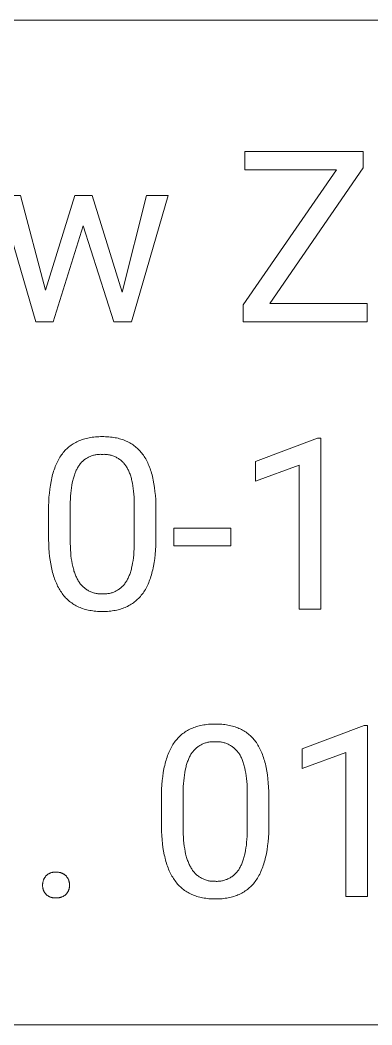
# Model space of a CAD drawing. Header units: millimetres. Extents: x -582 to 3448, y -204 to 2611.
# Drawn here: x 2546.6 to 2625.5, y 21 to 246.3 of the extents above; entities that cross this region are included whole.
import ezdxf

# ---------------------------------------------------------------- set-up
doc = ezdxf.new("R2010")
doc.units = ezdxf.units.MM
doc.header["$MEASUREMENT"] = 0
doc.layers.add('Domyślny', color=7, linetype='Continuous', true_color=0x000000)

msp = doc.modelspace()

# ---------------------------------------------------------------- linework, layer by layer
at = {"layer": 'Domyślny', "color": 18, "lineweight": 15, "true_color": 0x000000}
for p, q in [((3444.3, 246.28), (1925.07, 246.28)), ((2596.96, 212.69), (2596.96, 216.81)), ((2596.96, 216.81), (2623.56, 216.81)), ((2623.56, 216.81), (2623.56, 213.14)), ((2596.62, 182.42), (2617.53, 212.69)), ((2617.53, 212.69), (2596.96, 212.69)), ((2623.56, 213.14), (2602.57, 182.76)), ((2550.1, 178.64), (2541.86, 207)), ((2541.86, 207), (2546.69, 207)), ((2546.69, 207), (2552.27, 185.77)), ((2552.27, 185.77), (2558.87, 207)), ((2558.87, 207), (2562.78, 207)), ((2562.78, 207), (2569.52, 185.33)), ((2569.52, 185.33), (2574.96, 207)), ((2579.82, 207), (2571.56, 178.64)), ((2574.96, 207), (2579.82, 207)), ((2560.74, 200.14), (2554.03, 178.64)), ((2567.62, 178.64), (2560.74, 200.14)), ((2602.57, 182.76), (2624.4, 182.76)), ((2624.4, 182.76), (2624.4, 178.64)), ((2596.62, 178.64), (2596.62, 182.42)), ((2554.03, 178.64), (2550.1, 178.64)), ((2571.56, 178.64), (2567.62, 178.64)), ((2624.4, 178.64), (2596.62, 178.64)), ((2557.78, 150.8), (2558.03, 150.98)), ((2558.03, 150.98), (2558.28, 151.15)), ((2558.28, 151.15), (2558.53, 151.32)), ((2558.53, 151.32), (2558.79, 151.47)), ((2558.79, 151.47), (2559.06, 151.62)), ((2559.06, 151.62), (2559.34, 151.76)), ((2559.34, 151.76), (2559.62, 151.89)), ((2559.62, 151.89), (2559.91, 152.02)), ((2559.91, 152.02), (2560.2, 152.13)), ((2560.2, 152.13), (2560.5, 152.24)), ((2560.5, 152.24), (2560.81, 152.34)), ((2560.81, 152.34), (2561.13, 152.43)), ((2561.13, 152.43), (2561.45, 152.52)), ((2561.45, 152.52), (2561.77, 152.59)), ((2561.77, 152.59), (2562.11, 152.66)), ((2562.11, 152.66), (2562.45, 152.72)), ((2562.45, 152.72), (2562.79, 152.77)), ((2562.79, 152.77), (2563.15, 152.82)), ((2563.15, 152.82), (2563.5, 152.85)), ((2563.5, 152.85), (2563.87, 152.88)), ((2563.87, 152.88), (2564.24, 152.9)), ((2564.24, 152.9), (2564.62, 152.91)), ((2564.62, 152.91), (2565.01, 152.92)), ((2565.01, 152.92), (2565.39, 152.91)), ((2565.39, 152.91), (2565.77, 152.9)), ((2565.77, 152.9), (2566.14, 152.88)), ((2566.14, 152.88), (2566.5, 152.86)), ((2566.5, 152.86), (2566.86, 152.82)), ((2566.86, 152.82), (2567.21, 152.78)), ((2567.21, 152.78), (2567.55, 152.73)), ((2567.55, 152.73), (2567.89, 152.67)), ((2567.89, 152.67), (2568.22, 152.61)), ((2568.22, 152.61), (2568.55, 152.53)), ((2568.55, 152.53), (2568.86, 152.45)), ((2568.86, 152.45), (2569.18, 152.36)), ((2569.18, 152.36), (2569.48, 152.27)), ((2569.48, 152.27), (2569.78, 152.16)), ((2569.78, 152.16), (2570.07, 152.05)), ((2570.07, 152.05), (2570.36, 151.93)), ((2570.36, 151.93), (2570.64, 151.8)), ((2570.64, 151.8), (2570.91, 151.67)), ((2570.91, 151.67), (2571.18, 151.53)), ((2571.18, 151.53), (2571.44, 151.38)), ((2571.44, 151.38), (2571.7, 151.22)), ((2571.7, 151.22), (2571.94, 151.05)), ((2571.94, 151.05), (2572.19, 150.88)), ((2599.37, 147.36), (2613.26, 152.57)), ((2613.26, 152.57), (2614.02, 152.57)), ((2614.02, 152.57), (2614.02, 114.23)), ((2555.7, 148.57), (2555.88, 148.83)), ((2555.88, 148.83), (2556.07, 149.08)), ((2556.07, 149.08), (2556.26, 149.32)), ((2556.26, 149.32), (2556.46, 149.56)), ((2556.46, 149.56), (2556.66, 149.78)), ((2556.66, 149.78), (2556.87, 150)), ((2556.87, 150), (2557.09, 150.21)), ((2557.09, 150.21), (2557.32, 150.42)), ((2557.32, 150.42), (2557.55, 150.61)), ((2557.55, 150.61), (2557.78, 150.8)), ((2562.83, 148.67), (2562.64, 148.61)), ((2563.02, 148.73), (2562.83, 148.67)), ((2563.22, 148.78), (2563.02, 148.73)), ((2563.41, 148.82), (2563.22, 148.78)), ((2563.61, 148.86), (2563.41, 148.82)), ((2563.81, 148.89), (2563.61, 148.86)), ((2564.01, 148.92), (2563.81, 148.89)), ((2564.21, 148.93), (2564.01, 148.92)), ((2564.41, 148.94), (2564.21, 148.93)), ((2564.61, 148.95), (2564.41, 148.94)), ((2564.81, 148.94), (2564.61, 148.95)), ((2565.01, 148.93), (2564.81, 148.94)), ((2565.21, 148.94), (2565.01, 148.93)), ((2565.41, 148.95), (2565.21, 148.94)), ((2565.61, 148.94), (2565.41, 148.95)), ((2565.82, 148.93), (2565.61, 148.94)), ((2566.02, 148.92), (2565.82, 148.93)), ((2566.22, 148.89), (2566.02, 148.92)), ((2566.42, 148.86), (2566.22, 148.89)), ((2566.62, 148.82), (2566.42, 148.86)), ((2566.81, 148.78), (2566.62, 148.82)), ((2567.01, 148.73), (2566.81, 148.78)), ((2567.2, 148.67), (2567.01, 148.73)), ((2567.4, 148.61), (2567.2, 148.67)), ((2572.19, 150.88), (2572.42, 150.7)), ((2572.42, 150.7), (2572.65, 150.51)), ((2572.65, 150.51), (2572.87, 150.31)), ((2572.87, 150.31), (2573.09, 150.11)), ((2573.09, 150.11), (2573.3, 149.9)), ((2573.3, 149.9), (2573.5, 149.68)), ((2573.5, 149.68), (2573.7, 149.45)), ((2573.7, 149.45), (2573.89, 149.22)), ((2573.89, 149.22), (2574.08, 148.97)), ((2574.08, 148.97), (2574.26, 148.72)), ((2574.26, 148.72), (2574.43, 148.46)), ((2554.48, 146.18), (2554.61, 146.51)), ((2554.61, 146.51), (2554.75, 146.83)), ((2554.75, 146.83), (2554.9, 147.14)), ((2554.9, 147.14), (2555.05, 147.44)), ((2555.05, 147.44), (2555.2, 147.74)), ((2555.2, 147.74), (2555.36, 148.02)), ((2555.36, 148.02), (2555.53, 148.3)), ((2555.53, 148.3), (2555.7, 148.57)), ((2559.81, 146.46), (2559.69, 146.3)), ((2559.93, 146.62), (2559.81, 146.46)), ((2560.05, 146.78), (2559.93, 146.62)), ((2560.18, 146.94), (2560.05, 146.78)), ((2560.31, 147.08), (2560.18, 146.94)), ((2560.45, 147.23), (2560.31, 147.08)), ((2560.6, 147.37), (2560.45, 147.23)), ((2560.75, 147.5), (2560.6, 147.37)), ((2560.9, 147.63), (2560.75, 147.5)), ((2561.06, 147.75), (2560.9, 147.63)), ((2561.22, 147.87), (2561.06, 147.75)), ((2561.39, 147.99), (2561.22, 147.87)), ((2561.55, 148.09), (2561.39, 147.99)), ((2561.73, 148.19), (2561.55, 148.09)), ((2561.9, 148.29), (2561.73, 148.19)), ((2562.08, 148.38), (2561.9, 148.29)), ((2562.27, 148.46), (2562.08, 148.38)), ((2562.45, 148.54), (2562.27, 148.46)), ((2562.64, 148.61), (2562.45, 148.54)), ((2567.59, 148.54), (2567.4, 148.61)), ((2567.77, 148.46), (2567.59, 148.54)), ((2567.96, 148.38), (2567.77, 148.46)), ((2568.14, 148.29), (2567.96, 148.38)), ((2568.32, 148.19), (2568.14, 148.29)), ((2568.49, 148.09), (2568.32, 148.19)), ((2568.66, 147.98), (2568.49, 148.09)), ((2568.83, 147.87), (2568.66, 147.98)), ((2568.99, 147.75), (2568.83, 147.87)), ((2569.15, 147.63), (2568.99, 147.75)), ((2569.31, 147.5), (2569.15, 147.63)), ((2569.46, 147.36), (2569.31, 147.5)), ((2569.61, 147.22), (2569.46, 147.36)), ((2569.75, 147.08), (2569.61, 147.22)), ((2569.88, 146.93), (2569.75, 147.08)), ((2570.01, 146.77), (2569.88, 146.93)), ((2570.14, 146.61), (2570.01, 146.77)), ((2570.26, 146.45), (2570.14, 146.61)), ((2570.37, 146.28), (2570.26, 146.45)), ((2574.43, 148.46), (2574.6, 148.2)), ((2574.6, 148.2), (2574.76, 147.92)), ((2574.76, 147.92), (2574.92, 147.63)), ((2574.92, 147.63), (2575.07, 147.34)), ((2575.07, 147.34), (2575.21, 147.04)), ((2575.21, 147.04), (2575.35, 146.73)), ((2575.35, 146.73), (2575.49, 146.41)), ((2575.49, 146.41), (2575.62, 146.09)), ((2599.37, 142.96), (2599.37, 147.36)), ((2609.15, 146.54), (2599.37, 142.96)), ((2609.15, 114.23), (2609.15, 146.54)), ((2553.8, 144.04), (2553.89, 144.42)), ((2553.89, 144.42), (2554, 144.79)), ((2554, 144.79), (2554.11, 145.15)), ((2554.11, 145.15), (2554.23, 145.5)), ((2554.23, 145.5), (2554.35, 145.85)), ((2554.35, 145.85), (2554.48, 146.18)), ((2558.76, 144.31), (2558.69, 144.08)), ((2558.84, 144.54), (2558.76, 144.31)), ((2558.92, 144.76), (2558.84, 144.54)), ((2559.01, 144.97), (2558.92, 144.76)), ((2559.1, 145.18), (2559.01, 144.97)), ((2559.19, 145.38), (2559.1, 145.18)), ((2559.28, 145.58), (2559.19, 145.38)), ((2559.38, 145.77), (2559.28, 145.58)), ((2559.48, 145.95), (2559.38, 145.77)), ((2559.59, 146.13), (2559.48, 145.95)), ((2559.69, 146.3), (2559.59, 146.13)), ((2570.48, 146.11), (2570.37, 146.28)), ((2570.59, 145.93), (2570.48, 146.11)), ((2570.69, 145.75), (2570.59, 145.93)), ((2570.79, 145.56), (2570.69, 145.75)), ((2570.89, 145.36), (2570.79, 145.56)), ((2570.98, 145.15), (2570.89, 145.36)), ((2571.07, 144.94), (2570.98, 145.15)), ((2571.16, 144.72), (2571.07, 144.94)), ((2571.24, 144.5), (2571.16, 144.72)), ((2571.32, 144.27), (2571.24, 144.5)), ((2571.4, 144.03), (2571.32, 144.27)), ((2575.62, 146.09), (2575.74, 145.75)), ((2575.74, 145.75), (2575.86, 145.41)), ((2575.86, 145.41), (2575.97, 145.06)), ((2575.97, 145.06), (2576.08, 144.7)), ((2576.08, 144.7), (2576.18, 144.33)), ((2576.18, 144.33), (2576.27, 143.95)), ((2553.26, 141.16), (2553.38, 142.02)), ((2553.38, 142.02), (2553.53, 142.85)), ((2553.53, 142.85), (2553.61, 143.26)), ((2553.61, 143.26), (2553.7, 143.65)), ((2553.7, 143.65), (2553.8, 144.04)), ((2558.2, 142.02), (2558.1, 141.44)), ((2558.3, 142.57), (2558.2, 142.02)), ((2558.42, 143.1), (2558.3, 142.57)), ((2558.48, 143.35), (2558.42, 143.1)), ((2558.54, 143.6), (2558.48, 143.35)), ((2558.61, 143.84), (2558.54, 143.6)), ((2558.69, 144.08), (2558.61, 143.84)), ((2571.47, 143.78), (2571.4, 144.03)), ((2571.54, 143.53), (2571.47, 143.78)), ((2571.6, 143.28), (2571.54, 143.53)), ((2571.67, 143.01), (2571.6, 143.28)), ((2571.78, 142.47), (2571.67, 143.01)), ((2571.88, 141.89), (2571.78, 142.47)), ((2576.27, 143.95), (2576.36, 143.57)), ((2576.36, 143.57), (2576.45, 143.18)), ((2576.45, 143.18), (2576.6, 142.36)), ((2576.6, 142.36), (2576.73, 141.52)), ((2553.07, 139.32), (2553.15, 140.26)), ((2553.15, 140.26), (2553.26, 141.16)), ((2557.96, 140.22), (2557.91, 139.57)), ((2558.03, 140.84), (2557.96, 140.22)), ((2558.1, 141.44), (2558.03, 140.84)), ((2571.97, 141.29), (2571.88, 141.89)), ((2572.05, 140.67), (2571.97, 141.29)), ((2572.11, 140.01), (2572.05, 140.67)), ((2572.15, 139.33), (2572.11, 140.01)), ((2576.73, 141.52), (2576.84, 140.64)), ((2576.84, 140.64), (2576.93, 139.73)), ((2576.93, 139.73), (2577, 138.79)), ((2552.98, 137.35), (2553.02, 138.35)), ((2553.02, 138.35), (2553.07, 139.32)), ((2557.84, 138.21), (2557.83, 137.5)), ((2557.83, 137.5), (2557.83, 129.74)), ((2557.87, 138.91), (2557.84, 138.21)), ((2557.91, 139.57), (2557.87, 138.91)), ((2572.19, 138.63), (2572.15, 139.33)), ((2572.21, 137.89), (2572.19, 138.63)), ((2572.21, 137.14), (2572.21, 137.89)), ((2577, 138.79), (2577.04, 137.81)), ((2577.04, 137.81), (2577.06, 136.8)), ((2552.97, 136.32), (2552.98, 137.35)), ((2552.97, 129.85), (2552.97, 136.32)), ((2572.21, 129.19), (2572.21, 137.14)), ((2577.06, 136.8), (2577.06, 130.51)), ((2581.08, 128.46), (2581.08, 132.42)), ((2581.08, 132.42), (2593.87, 132.42)), ((2593.87, 132.42), (2593.87, 128.46)), ((2553, 128.86), (2552.97, 129.85)), ((2553.04, 127.9), (2553, 128.86)), ((2557.83, 129.74), (2557.83, 128.98)), ((2557.83, 128.98), (2557.86, 128.25)), ((2572.17, 127.75), (2572.2, 128.46)), ((2572.2, 128.46), (2572.21, 129.19)), ((2577.01, 128.44), (2576.96, 127.46)), ((2577.05, 129.46), (2577.01, 128.44)), ((2577.06, 130.51), (2577.05, 129.46)), ((2593.87, 128.46), (2581.08, 128.46)), ((2553.11, 126.97), (2553.04, 127.9)), ((2553.2, 126.07), (2553.11, 126.97)), ((2557.86, 128.25), (2557.89, 127.54)), ((2557.89, 127.54), (2557.94, 126.86)), ((2557.94, 126.86), (2558, 126.2)), ((2558, 126.2), (2558.08, 125.57)), ((2572, 125.77), (2572.07, 126.4)), ((2572.07, 126.4), (2572.13, 127.06)), ((2572.13, 127.06), (2572.17, 127.75)), ((2576.88, 126.51), (2576.78, 125.6)), ((2576.96, 127.46), (2576.88, 126.51)), ((2553.32, 125.21), (2553.2, 126.07)), ((2553.45, 124.37), (2553.32, 125.21)), ((2553.61, 123.57), (2553.45, 124.37)), ((2558.08, 125.57), (2558.17, 124.96)), ((2558.17, 124.96), (2558.28, 124.37)), ((2558.28, 124.37), (2558.4, 123.81)), ((2571.6, 123.49), (2571.72, 124.02)), ((2571.72, 124.02), (2571.83, 124.58)), ((2571.83, 124.58), (2571.92, 125.16)), ((2571.92, 125.16), (2572, 125.77)), ((2576.5, 123.88), (2576.42, 123.48)), ((2576.65, 124.73), (2576.5, 123.88)), ((2576.78, 125.6), (2576.65, 124.73)), ((2553.7, 123.18), (2553.61, 123.57)), ((2553.79, 122.8), (2553.7, 123.18)), ((2553.89, 122.43), (2553.79, 122.8)), ((2553.99, 122.06), (2553.89, 122.43)), ((2554.1, 121.7), (2553.99, 122.06)), ((2554.21, 121.35), (2554.1, 121.7)), ((2558.4, 123.81), (2558.47, 123.54)), ((2558.47, 123.54), (2558.54, 123.28)), ((2558.54, 123.28), (2558.61, 123.02)), ((2558.61, 123.02), (2558.68, 122.77)), ((2558.68, 122.77), (2558.76, 122.53)), ((2558.76, 122.53), (2558.85, 122.29)), ((2558.85, 122.29), (2558.93, 122.06)), ((2558.93, 122.06), (2559.02, 121.83)), ((2559.02, 121.83), (2559.12, 121.61)), ((2570.99, 121.6), (2571.08, 121.81)), ((2571.08, 121.81), (2571.17, 122.03)), ((2571.17, 122.03), (2571.25, 122.26)), ((2571.25, 122.26), (2571.32, 122.49)), ((2571.32, 122.49), (2571.4, 122.73)), ((2571.4, 122.73), (2571.47, 122.98)), ((2571.47, 122.98), (2571.54, 123.23)), ((2571.54, 123.23), (2571.6, 123.49)), ((2576.04, 121.93), (2575.93, 121.56)), ((2576.14, 122.3), (2576.04, 121.93)), ((2576.24, 122.68), (2576.14, 122.3)), ((2576.33, 123.08), (2576.24, 122.68)), ((2576.42, 123.48), (2576.33, 123.08)), ((2554.33, 121.01), (2554.21, 121.35)), ((2554.46, 120.68), (2554.33, 121.01)), ((2554.59, 120.35), (2554.46, 120.68)), ((2554.72, 120.03), (2554.59, 120.35)), ((2554.87, 119.72), (2554.72, 120.03)), ((2555.01, 119.41), (2554.87, 119.72)), ((2555.17, 119.12), (2555.01, 119.41)), ((2559.12, 121.61), (2559.22, 121.4)), ((2559.22, 121.4), (2559.32, 121.2)), ((2559.32, 121.2), (2559.42, 121)), ((2559.42, 121), (2559.53, 120.8)), ((2559.53, 120.8), (2559.64, 120.62)), ((2559.64, 120.62), (2559.74, 120.44)), ((2559.74, 120.44), (2559.85, 120.27)), ((2559.85, 120.27), (2559.97, 120.1)), ((2559.97, 120.1), (2560.09, 119.94)), ((2560.09, 119.94), (2560.22, 119.78)), ((2560.22, 119.78), (2560.35, 119.63)), ((2560.35, 119.63), (2560.49, 119.48)), ((2560.49, 119.48), (2560.63, 119.33)), ((2569.55, 119.36), (2569.69, 119.5)), ((2569.69, 119.5), (2569.82, 119.65)), ((2569.82, 119.65), (2569.95, 119.8)), ((2569.95, 119.8), (2570.07, 119.95)), ((2570.07, 119.95), (2570.19, 120.11)), ((2570.19, 120.11), (2570.3, 120.27)), ((2570.3, 120.27), (2570.4, 120.44)), ((2570.4, 120.44), (2570.51, 120.62)), ((2570.51, 120.62), (2570.61, 120.8)), ((2570.61, 120.8), (2570.71, 120.99)), ((2570.71, 120.99), (2570.81, 121.19)), ((2570.81, 121.19), (2570.9, 121.39)), ((2570.9, 121.39), (2570.99, 121.6)), ((2575.15, 119.55), (2575, 119.25)), ((2575.29, 119.87), (2575.15, 119.55)), ((2575.43, 120.19), (2575.29, 119.87)), ((2575.56, 120.52), (2575.43, 120.19)), ((2575.69, 120.86), (2575.56, 120.52)), ((2575.81, 121.21), (2575.69, 120.86)), ((2575.93, 121.56), (2575.81, 121.21)), ((2555.33, 118.83), (2555.17, 119.12)), ((2555.49, 118.55), (2555.33, 118.83)), ((2555.66, 118.28), (2555.49, 118.55)), ((2555.84, 118.01), (2555.66, 118.28)), ((2556.02, 117.76), (2555.84, 118.01)), ((2556.2, 117.51), (2556.02, 117.76)), ((2556.4, 117.26), (2556.2, 117.51)), ((2556.6, 117.03), (2556.4, 117.26)), ((2560.63, 119.33), (2560.78, 119.19)), ((2560.78, 119.19), (2560.93, 119.06)), ((2560.93, 119.06), (2561.09, 118.93)), ((2561.09, 118.93), (2561.25, 118.81)), ((2561.25, 118.81), (2561.41, 118.69)), ((2561.41, 118.69), (2561.58, 118.58)), ((2561.58, 118.58), (2561.76, 118.47)), ((2561.76, 118.47), (2561.93, 118.37)), ((2561.93, 118.37), (2562.11, 118.28)), ((2562.11, 118.28), (2562.3, 118.19)), ((2562.3, 118.19), (2562.48, 118.11)), ((2562.48, 118.11), (2562.67, 118.03)), ((2562.67, 118.03), (2562.86, 117.96)), ((2562.86, 117.96), (2563.06, 117.9)), ((2563.06, 117.9), (2563.25, 117.85)), ((2563.25, 117.85), (2563.45, 117.8)), ((2563.45, 117.8), (2563.65, 117.76)), ((2563.65, 117.76), (2563.85, 117.72)), ((2563.85, 117.72), (2564.05, 117.7)), ((2564.05, 117.7), (2564.25, 117.68)), ((2564.25, 117.68), (2564.45, 117.66)), ((2564.45, 117.66), (2564.66, 117.65)), ((2564.66, 117.65), (2564.86, 117.66)), ((2564.86, 117.66), (2565.06, 117.66)), ((2565.06, 117.66), (2565.26, 117.65)), ((2565.26, 117.65), (2565.46, 117.65)), ((2565.46, 117.65), (2565.65, 117.66)), ((2565.65, 117.66), (2565.85, 117.67)), ((2565.85, 117.67), (2566.05, 117.69)), ((2566.05, 117.69), (2566.24, 117.71)), ((2566.24, 117.71), (2566.44, 117.74)), ((2566.44, 117.74), (2566.63, 117.78)), ((2566.63, 117.78), (2566.83, 117.82)), ((2566.83, 117.82), (2567.02, 117.87)), ((2567.02, 117.87), (2567.21, 117.93)), ((2567.21, 117.93), (2567.39, 117.99)), ((2567.39, 117.99), (2567.58, 118.06)), ((2567.58, 118.06), (2567.76, 118.14)), ((2567.76, 118.14), (2567.94, 118.22)), ((2567.94, 118.22), (2568.12, 118.31)), ((2568.12, 118.31), (2568.29, 118.4)), ((2568.29, 118.4), (2568.46, 118.5)), ((2568.46, 118.5), (2568.63, 118.61)), ((2568.63, 118.61), (2568.79, 118.72)), ((2568.79, 118.72), (2568.95, 118.84)), ((2568.95, 118.84), (2569.11, 118.96)), ((2569.11, 118.96), (2569.26, 119.09)), ((2569.26, 119.09), (2569.41, 119.22)), ((2569.41, 119.22), (2569.55, 119.36)), ((2573.78, 117.35), (2573.58, 117.11)), ((2573.98, 117.6), (2573.78, 117.35)), ((2574.16, 117.85), (2573.98, 117.6)), ((2574.34, 118.11), (2574.16, 117.85)), ((2574.51, 118.38), (2574.34, 118.11)), ((2574.68, 118.66), (2574.51, 118.38)), ((2574.84, 118.95), (2574.68, 118.66)), ((2575, 119.25), (2574.84, 118.95)), ((2556.8, 116.8), (2556.6, 117.03)), ((2557.01, 116.59), (2556.8, 116.8)), ((2557.23, 116.38), (2557.01, 116.59)), ((2557.45, 116.17), (2557.23, 116.38)), ((2557.68, 115.98), (2557.45, 116.17)), ((2557.92, 115.79), (2557.68, 115.98)), ((2558.16, 115.62), (2557.92, 115.79)), ((2558.41, 115.44), (2558.16, 115.62)), ((2558.67, 115.28), (2558.41, 115.44)), ((2558.93, 115.13), (2558.67, 115.28)), ((2559.2, 114.98), (2558.93, 115.13)), ((2559.47, 114.84), (2559.2, 114.98)), ((2570.71, 114.87), (2570.43, 114.74)), ((2570.98, 115.02), (2570.71, 114.87)), ((2571.25, 115.17), (2570.98, 115.02)), ((2571.51, 115.32), (2571.25, 115.17)), ((2571.77, 115.49), (2571.51, 115.32)), ((2572.02, 115.66), (2571.77, 115.49)), ((2572.26, 115.85), (2572.02, 115.66)), ((2572.5, 116.04), (2572.26, 115.85)), ((2572.73, 116.23), (2572.5, 116.04)), ((2572.95, 116.44), (2572.73, 116.23)), ((2573.17, 116.66), (2572.95, 116.44)), ((2573.38, 116.88), (2573.17, 116.66)), ((2573.58, 117.11), (2573.38, 116.88)), ((2559.75, 114.71), (2559.47, 114.84)), ((2560.03, 114.59), (2559.75, 114.71)), ((2560.33, 114.48), (2560.03, 114.59)), ((2560.62, 114.37), (2560.33, 114.48)), ((2560.93, 114.27), (2560.62, 114.37)), ((2561.24, 114.18), (2560.93, 114.27)), ((2561.56, 114.1), (2561.24, 114.18)), ((2561.88, 114.02), (2561.56, 114.1)), ((2562.21, 113.96), (2561.88, 114.02)), ((2562.54, 113.9), (2562.21, 113.96)), ((2562.88, 113.85), (2562.54, 113.9)), ((2563.23, 113.8), (2562.88, 113.85)), ((2563.59, 113.77), (2563.23, 113.8)), ((2563.95, 113.74), (2563.59, 113.77)), ((2564.31, 113.72), (2563.95, 113.74)), ((2564.68, 113.71), (2564.31, 113.72)), ((2565.06, 113.7), (2564.68, 113.71)), ((2565.44, 113.71), (2565.06, 113.7)), ((2565.82, 113.72), (2565.44, 113.71)), ((2566.19, 113.74), (2565.82, 113.72)), ((2566.56, 113.77), (2566.19, 113.74)), ((2566.91, 113.8), (2566.56, 113.77)), ((2567.26, 113.85), (2566.91, 113.8)), ((2567.61, 113.9), (2567.26, 113.85)), ((2567.95, 113.96), (2567.61, 113.9)), ((2568.28, 114.03), (2567.95, 113.96)), ((2568.61, 114.11), (2568.28, 114.03)), ((2568.93, 114.19), (2568.61, 114.11)), ((2569.24, 114.29), (2568.93, 114.19)), ((2569.54, 114.39), (2569.24, 114.29)), ((2569.85, 114.5), (2569.54, 114.39)), ((2570.14, 114.61), (2569.85, 114.5)), ((2570.43, 114.74), (2570.14, 114.61)), ((2614.02, 114.23), (2609.15, 114.23)), ((2585.83, 87.81), (2586.13, 87.91)), ((2586.13, 87.91), (2586.45, 88)), ((2586.45, 88), (2586.77, 88.09)), ((2586.77, 88.09), (2587.09, 88.16)), ((2587.09, 88.16), (2587.43, 88.23)), ((2587.43, 88.23), (2587.77, 88.29)), ((2587.77, 88.29), (2588.11, 88.34)), ((2588.11, 88.34), (2588.47, 88.39)), ((2588.47, 88.39), (2588.83, 88.42)), ((2588.83, 88.42), (2589.19, 88.45)), ((2589.19, 88.45), (2589.57, 88.47)), ((2589.57, 88.47), (2589.94, 88.48)), ((2589.94, 88.48), (2590.33, 88.49)), ((2590.33, 88.49), (2590.71, 88.48)), ((2590.71, 88.48), (2591.09, 88.47)), ((2591.09, 88.47), (2591.46, 88.45)), ((2591.46, 88.45), (2591.82, 88.43)), ((2591.82, 88.43), (2592.18, 88.39)), ((2592.18, 88.39), (2592.53, 88.35)), ((2592.53, 88.35), (2592.87, 88.3)), ((2592.87, 88.3), (2593.21, 88.24)), ((2593.21, 88.24), (2593.54, 88.18)), ((2593.54, 88.18), (2593.87, 88.1)), ((2593.87, 88.1), (2594.19, 88.02)), ((2594.19, 88.02), (2594.5, 87.93)), ((2594.5, 87.93), (2594.8, 87.84)), ((2609.88, 82.93), (2623.77, 88.14)), ((2623.77, 88.14), (2624.53, 88.14)), ((2624.53, 88.14), (2624.53, 49.8)), ((2582.2, 85.57), (2582.41, 85.78)), ((2582.41, 85.78), (2582.64, 85.99)), ((2582.64, 85.99), (2582.87, 86.18)), ((2582.87, 86.18), (2583.1, 86.37)), ((2583.1, 86.37), (2583.35, 86.55)), ((2583.35, 86.55), (2583.6, 86.72)), ((2583.6, 86.72), (2583.85, 86.89)), ((2583.85, 86.89), (2584.12, 87.04)), ((2584.12, 87.04), (2584.38, 87.19)), ((2584.38, 87.19), (2584.66, 87.33)), ((2584.66, 87.33), (2584.94, 87.46)), ((2584.94, 87.46), (2585.23, 87.59)), ((2585.23, 87.59), (2585.52, 87.7)), ((2585.52, 87.7), (2585.83, 87.81)), ((2594.8, 87.84), (2595.1, 87.73)), ((2595.1, 87.73), (2595.4, 87.62)), ((2595.4, 87.62), (2595.68, 87.5)), ((2595.68, 87.5), (2595.96, 87.38)), ((2595.96, 87.38), (2596.23, 87.24)), ((2596.23, 87.24), (2596.5, 87.1)), ((2596.5, 87.1), (2596.76, 86.95)), ((2596.76, 86.95), (2597.02, 86.79)), ((2597.02, 86.79), (2597.27, 86.63)), ((2597.27, 86.63), (2597.51, 86.46)), ((2597.51, 86.46), (2597.74, 86.28)), ((2597.74, 86.28), (2597.97, 86.09)), ((2597.97, 86.09), (2598.2, 85.89)), ((2598.2, 85.89), (2598.41, 85.69)), ((2598.41, 85.69), (2598.62, 85.48)), ((2580.52, 83.31), (2580.69, 83.59)), ((2580.69, 83.59), (2580.85, 83.87)), ((2580.85, 83.87), (2581.03, 84.14)), ((2581.03, 84.14), (2581.2, 84.4)), ((2581.2, 84.4), (2581.39, 84.65)), ((2581.39, 84.65), (2581.58, 84.89)), ((2581.58, 84.89), (2581.78, 85.13)), ((2581.78, 85.13), (2581.98, 85.35)), ((2581.98, 85.35), (2582.2, 85.57)), ((2586.54, 83.45), (2586.38, 83.33)), ((2586.7, 83.56), (2586.54, 83.45)), ((2586.87, 83.67), (2586.7, 83.56)), ((2587.05, 83.77), (2586.87, 83.67)), ((2587.22, 83.86), (2587.05, 83.77)), ((2587.4, 83.95), (2587.22, 83.86)), ((2587.59, 84.03), (2587.4, 83.95)), ((2587.77, 84.11), (2587.59, 84.03)), ((2587.96, 84.18), (2587.77, 84.11)), ((2588.15, 84.25), (2587.96, 84.18)), ((2588.34, 84.3), (2588.15, 84.25)), ((2588.54, 84.35), (2588.34, 84.3)), ((2588.73, 84.4), (2588.54, 84.35)), ((2588.93, 84.43), (2588.73, 84.4)), ((2589.13, 84.46), (2588.93, 84.43)), ((2589.33, 84.49), (2589.13, 84.46)), ((2589.53, 84.5), (2589.33, 84.49)), ((2589.73, 84.51), (2589.53, 84.5)), ((2589.93, 84.52), (2589.73, 84.51)), ((2590.13, 84.51), (2589.93, 84.52)), ((2590.33, 84.5), (2590.13, 84.51)), ((2590.53, 84.51), (2590.33, 84.5)), ((2590.73, 84.52), (2590.53, 84.51)), ((2590.94, 84.51), (2590.73, 84.52)), ((2591.14, 84.5), (2590.94, 84.51)), ((2591.34, 84.49), (2591.14, 84.5)), ((2591.54, 84.46), (2591.34, 84.49)), ((2591.74, 84.43), (2591.54, 84.46)), ((2591.94, 84.4), (2591.74, 84.43)), ((2592.14, 84.35), (2591.94, 84.4)), ((2592.33, 84.3), (2592.14, 84.35)), ((2592.52, 84.25), (2592.33, 84.3)), ((2592.72, 84.18), (2592.52, 84.25)), ((2592.91, 84.11), (2592.72, 84.18)), ((2593.09, 84.04), (2592.91, 84.11)), ((2593.28, 83.95), (2593.09, 84.04)), ((2593.46, 83.86), (2593.28, 83.95)), ((2593.64, 83.77), (2593.46, 83.86)), ((2593.81, 83.67), (2593.64, 83.77)), ((2593.98, 83.56), (2593.81, 83.67)), ((2594.15, 83.45), (2593.98, 83.56)), ((2594.31, 83.33), (2594.15, 83.45)), ((2598.62, 85.48), (2598.83, 85.26)), ((2598.83, 85.26), (2599.02, 85.03)), ((2599.02, 85.03), (2599.22, 84.8)), ((2599.22, 84.8), (2599.4, 84.56)), ((2599.4, 84.56), (2599.58, 84.31)), ((2599.58, 84.31), (2599.75, 84.05)), ((2599.75, 84.05), (2599.92, 83.78)), ((2599.92, 83.78), (2600.08, 83.5)), ((2600.08, 83.5), (2600.24, 83.22)), ((2579.55, 81.07), (2579.67, 81.42)), ((2579.67, 81.42), (2579.8, 81.75)), ((2579.8, 81.75), (2579.93, 82.08)), ((2579.93, 82.08), (2580.07, 82.4)), ((2580.07, 82.4), (2580.22, 82.71)), ((2580.22, 82.71), (2580.37, 83.01)), ((2580.37, 83.01), (2580.52, 83.31)), ((2584.61, 81.15), (2584.51, 80.95)), ((2584.7, 81.34), (2584.61, 81.15)), ((2584.8, 81.52), (2584.7, 81.34)), ((2584.91, 81.7), (2584.8, 81.52)), ((2585.01, 81.87), (2584.91, 81.7)), ((2585.13, 82.03), (2585.01, 81.87)), ((2585.25, 82.2), (2585.13, 82.03)), ((2585.37, 82.35), (2585.25, 82.2)), ((2585.5, 82.51), (2585.37, 82.35)), ((2585.63, 82.66), (2585.5, 82.51)), ((2585.77, 82.8), (2585.63, 82.66)), ((2585.92, 82.94), (2585.77, 82.8)), ((2586.07, 83.07), (2585.92, 82.94)), ((2586.22, 83.2), (2586.07, 83.07)), ((2586.38, 83.33), (2586.22, 83.2)), ((2594.47, 83.21), (2594.31, 83.33)), ((2594.63, 83.08), (2594.47, 83.21)), ((2594.78, 82.94), (2594.63, 83.08)), ((2594.93, 82.8), (2594.78, 82.94)), ((2595.07, 82.66), (2594.93, 82.8)), ((2595.2, 82.51), (2595.07, 82.66)), ((2595.34, 82.35), (2595.2, 82.51)), ((2595.46, 82.2), (2595.34, 82.35)), ((2595.58, 82.03), (2595.46, 82.2)), ((2595.7, 81.87), (2595.58, 82.03)), ((2595.81, 81.7), (2595.7, 81.87)), ((2595.91, 81.52), (2595.81, 81.7)), ((2596.02, 81.33), (2595.91, 81.52)), ((2596.11, 81.14), (2596.02, 81.33)), ((2596.21, 80.94), (2596.11, 81.14)), ((2600.24, 83.22), (2600.39, 82.93)), ((2600.39, 82.93), (2600.54, 82.62)), ((2600.54, 82.62), (2600.68, 82.31)), ((2600.68, 82.31), (2600.81, 82)), ((2600.81, 82), (2600.94, 81.67)), ((2600.94, 81.67), (2601.06, 81.34)), ((2601.06, 81.34), (2601.18, 80.99)), ((2609.88, 78.53), (2609.88, 82.93)), ((2619.66, 82.11), (2609.88, 78.53)), ((2619.66, 49.8), (2619.66, 82.11)), ((2578.93, 78.83), (2579.02, 79.22)), ((2579.02, 79.22), (2579.12, 79.61)), ((2579.12, 79.61), (2579.22, 79.99)), ((2579.22, 79.99), (2579.32, 80.36)), ((2579.32, 80.36), (2579.43, 80.72)), ((2579.43, 80.72), (2579.55, 81.07)), ((2583.8, 78.92), (2583.74, 78.67)), ((2583.87, 79.17), (2583.8, 78.92)), ((2583.94, 79.41), (2583.87, 79.17)), ((2584.01, 79.65), (2583.94, 79.41)), ((2584.08, 79.88), (2584.01, 79.65)), ((2584.16, 80.11), (2584.08, 79.88)), ((2584.25, 80.33), (2584.16, 80.11)), ((2584.33, 80.54), (2584.25, 80.33)), ((2584.42, 80.75), (2584.33, 80.54)), ((2584.51, 80.95), (2584.42, 80.75)), ((2596.3, 80.73), (2596.21, 80.94)), ((2596.39, 80.52), (2596.3, 80.73)), ((2596.48, 80.3), (2596.39, 80.52)), ((2596.56, 80.07), (2596.48, 80.3)), ((2596.64, 79.84), (2596.56, 80.07)), ((2596.72, 79.6), (2596.64, 79.84)), ((2596.79, 79.36), (2596.72, 79.6)), ((2596.86, 79.11), (2596.79, 79.36)), ((2596.93, 78.85), (2596.86, 79.11)), ((2596.99, 78.59), (2596.93, 78.85)), ((2601.18, 80.99), (2601.29, 80.64)), ((2601.29, 80.64), (2601.4, 80.28)), ((2601.4, 80.28), (2601.5, 79.91)), ((2601.5, 79.91), (2601.6, 79.54)), ((2601.6, 79.54), (2601.69, 79.15)), ((2601.69, 79.15), (2601.77, 78.76)), ((2578.47, 75.83), (2578.58, 76.73)), ((2578.58, 76.73), (2578.7, 77.59)), ((2578.7, 77.59), (2578.85, 78.42)), ((2578.85, 78.42), (2578.93, 78.83)), ((2583.43, 77.01), (2583.35, 76.41)), ((2583.52, 77.59), (2583.43, 77.01)), ((2583.62, 78.14), (2583.52, 77.59)), ((2583.74, 78.67), (2583.62, 78.14)), ((2597.1, 78.04), (2596.99, 78.59)), ((2597.21, 77.46), (2597.1, 78.04)), ((2597.29, 76.86), (2597.21, 77.46)), ((2597.37, 76.24), (2597.29, 76.86)), ((2601.77, 78.76), (2601.92, 77.95)), ((2601.92, 77.95), (2602.06, 77.1)), ((2602.06, 77.1), (2602.17, 76.22)), ((2578.34, 73.92), (2578.39, 74.89)), ((2578.39, 74.89), (2578.47, 75.83)), ((2583.19, 74.48), (2583.16, 73.78)), ((2583.23, 75.15), (2583.19, 74.48)), ((2583.28, 75.79), (2583.23, 75.15)), ((2583.35, 76.41), (2583.28, 75.79)), ((2597.43, 75.58), (2597.37, 76.24)), ((2597.48, 74.9), (2597.43, 75.58)), ((2597.51, 74.2), (2597.48, 74.9)), ((2602.17, 76.22), (2602.25, 75.31)), ((2602.25, 75.31), (2602.32, 74.36)), ((2602.32, 74.36), (2602.36, 73.38)), ((2578.29, 71.89), (2578.3, 72.92)), ((2578.3, 72.92), (2578.34, 73.92)), ((2583.16, 73.78), (2583.15, 73.07)), ((2583.15, 73.07), (2583.15, 65.31)), ((2597.53, 73.47), (2597.51, 74.2)), ((2597.54, 72.71), (2597.53, 73.47)), ((2597.54, 64.76), (2597.54, 72.71)), ((2602.36, 73.38), (2602.38, 72.37)), ((2602.38, 72.37), (2602.38, 66.08)), ((2578.29, 65.42), (2578.29, 71.89)), ((2578.32, 64.43), (2578.29, 65.42)), ((2602.38, 66.08), (2602.37, 65.03)), ((2578.37, 63.47), (2578.32, 64.43)), ((2578.43, 62.55), (2578.37, 63.47)), ((2583.15, 65.31), (2583.16, 64.55)), ((2583.16, 64.55), (2583.18, 63.82)), ((2583.18, 63.82), (2583.21, 63.11)), ((2583.21, 63.11), (2583.26, 62.43)), ((2597.45, 62.63), (2597.49, 63.32)), ((2597.49, 63.32), (2597.52, 64.03)), ((2597.52, 64.03), (2597.54, 64.76)), ((2602.34, 64.02), (2602.28, 63.04)), ((2602.37, 65.03), (2602.34, 64.02)), ((2578.53, 61.65), (2578.43, 62.55)), ((2578.64, 60.79), (2578.53, 61.65)), ((2583.26, 62.43), (2583.33, 61.77)), ((2583.33, 61.77), (2583.4, 61.14)), ((2583.4, 61.14), (2583.5, 60.53)), ((2597.24, 60.73), (2597.33, 61.34)), ((2597.33, 61.34), (2597.39, 61.97)), ((2597.39, 61.97), (2597.45, 62.63)), ((2602.1, 61.18), (2601.97, 60.31)), ((2602.2, 62.09), (2602.1, 61.18)), ((2602.28, 63.04), (2602.2, 62.09)), ((2578.77, 59.96), (2578.64, 60.79)), ((2578.93, 59.15), (2578.77, 59.96)), ((2579.02, 58.76), (2578.93, 59.15)), ((2579.11, 58.38), (2579.02, 58.76)), ((2583.5, 60.53), (2583.6, 59.95)), ((2583.6, 59.95), (2583.72, 59.39)), ((2583.72, 59.39), (2583.79, 59.12)), ((2583.79, 59.12), (2583.86, 58.86)), ((2583.86, 58.86), (2583.93, 58.6)), ((2583.93, 58.6), (2584.01, 58.35)), ((2596.79, 58.55), (2596.86, 58.8)), ((2596.86, 58.8), (2596.92, 59.06)), ((2596.92, 59.06), (2597.04, 59.59)), ((2597.04, 59.59), (2597.15, 60.15)), ((2597.15, 60.15), (2597.24, 60.73)), ((2601.66, 58.66), (2601.56, 58.27)), ((2601.74, 59.06), (2601.66, 58.66)), ((2601.83, 59.46), (2601.74, 59.06)), ((2601.97, 60.31), (2601.83, 59.46)), ((2579.21, 58.01), (2579.11, 58.38)), ((2579.31, 57.64), (2579.21, 58.01)), ((2579.42, 57.29), (2579.31, 57.64)), ((2579.53, 56.94), (2579.42, 57.29)), ((2579.65, 56.59), (2579.53, 56.94)), ((2579.78, 56.26), (2579.65, 56.59)), ((2584.01, 58.35), (2584.09, 58.11)), ((2584.09, 58.11), (2584.17, 57.87)), ((2584.17, 57.87), (2584.26, 57.64)), ((2584.26, 57.64), (2584.35, 57.42)), ((2584.35, 57.42), (2584.44, 57.2)), ((2584.44, 57.2), (2584.54, 56.98)), ((2584.54, 56.98), (2584.64, 56.78)), ((2584.64, 56.78), (2584.74, 56.58)), ((2584.74, 56.58), (2584.85, 56.39)), ((2584.85, 56.39), (2584.96, 56.2)), ((2595.83, 56.19), (2595.93, 56.37)), ((2595.93, 56.37), (2596.04, 56.56)), ((2596.04, 56.56), (2596.13, 56.76)), ((2596.13, 56.76), (2596.23, 56.96)), ((2596.23, 56.96), (2596.32, 57.17)), ((2596.32, 57.17), (2596.4, 57.38)), ((2596.4, 57.38), (2596.49, 57.6)), ((2596.49, 57.6), (2596.57, 57.83)), ((2596.57, 57.83), (2596.65, 58.06)), ((2596.65, 58.06), (2596.72, 58.3)), ((2596.72, 58.3), (2596.79, 58.55)), ((2601.01, 56.44), (2600.88, 56.1)), ((2601.13, 56.79), (2601.01, 56.44)), ((2601.25, 57.14), (2601.13, 56.79)), ((2601.36, 57.51), (2601.25, 57.14)), ((2601.46, 57.88), (2601.36, 57.51)), ((2601.56, 58.27), (2601.46, 57.88)), ((2552.09, 54.02), (2552.15, 54.11)), ((2552.15, 54.11), (2552.21, 54.19)), ((2552.21, 54.19), (2552.27, 54.27)), ((2552.27, 54.27), (2552.34, 54.36)), ((2552.34, 54.36), (2552.4, 54.43)), ((2552.4, 54.43), (2552.47, 54.5)), ((2552.47, 54.5), (2552.54, 54.57)), ((2552.54, 54.57), (2552.61, 54.63)), ((2552.61, 54.63), (2552.68, 54.69)), ((2552.68, 54.69), (2552.76, 54.75)), ((2552.76, 54.75), (2552.84, 54.8)), ((2552.84, 54.8), (2552.92, 54.85)), ((2552.92, 54.85), (2553, 54.9)), ((2553, 54.9), (2553.08, 54.95)), ((2553.08, 54.95), (2553.16, 54.99)), ((2553.16, 54.99), (2553.25, 55.03)), ((2553.25, 55.03), (2553.33, 55.07)), ((2553.33, 55.07), (2553.42, 55.11)), ((2553.42, 55.11), (2553.51, 55.14)), ((2553.51, 55.14), (2553.6, 55.17)), ((2553.6, 55.17), (2553.69, 55.19)), ((2553.69, 55.19), (2553.78, 55.22)), ((2553.78, 55.22), (2553.88, 55.24)), ((2553.88, 55.24), (2553.97, 55.25)), ((2553.97, 55.25), (2554.06, 55.27)), ((2554.06, 55.27), (2554.16, 55.28)), ((2554.16, 55.28), (2554.25, 55.28)), ((2554.25, 55.28), (2554.35, 55.29)), ((2554.35, 55.29), (2554.44, 55.29)), ((2554.44, 55.29), (2554.54, 55.29)), ((2554.54, 55.29), (2554.63, 55.28)), ((2554.63, 55.28), (2554.73, 55.28)), ((2554.73, 55.28), (2554.83, 55.29)), ((2554.83, 55.29), (2554.93, 55.28)), ((2554.93, 55.28), (2555.03, 55.28)), ((2555.03, 55.28), (2555.13, 55.27)), ((2555.13, 55.27), (2555.23, 55.26)), ((2555.23, 55.26), (2555.33, 55.24)), ((2555.33, 55.24), (2555.43, 55.23)), ((2555.43, 55.23), (2555.53, 55.2)), ((2555.53, 55.2), (2555.62, 55.18)), ((2555.62, 55.18), (2555.72, 55.15)), ((2555.72, 55.15), (2555.82, 55.12)), ((2555.82, 55.12), (2555.91, 55.08)), ((2555.91, 55.08), (2556, 55.05)), ((2556, 55.05), (2556.09, 55)), ((2556.09, 55), (2556.18, 54.96)), ((2556.18, 54.96), (2556.27, 54.91)), ((2556.27, 54.91), (2556.36, 54.86)), ((2556.36, 54.86), (2556.44, 54.81)), ((2556.44, 54.81), (2556.53, 54.75)), ((2556.53, 54.75), (2556.61, 54.7)), ((2556.61, 54.7), (2556.69, 54.63)), ((2556.69, 54.63), (2556.76, 54.57)), ((2556.76, 54.57), (2556.84, 54.5)), ((2556.84, 54.5), (2556.91, 54.43)), ((2556.91, 54.43), (2556.98, 54.36)), ((2556.98, 54.36), (2557.05, 54.27)), ((2557.05, 54.27), (2557.11, 54.19)), ((2557.11, 54.19), (2557.17, 54.11)), ((2557.17, 54.11), (2557.22, 54.02)), ((2579.91, 55.93), (2579.78, 56.26)), ((2580.05, 55.61), (2579.91, 55.93)), ((2580.19, 55.3), (2580.05, 55.61)), ((2580.34, 55), (2580.19, 55.3)), ((2580.49, 54.7), (2580.34, 55)), ((2580.65, 54.41), (2580.49, 54.7)), ((2580.81, 54.13), (2580.65, 54.41)), ((2580.98, 53.86), (2580.81, 54.13)), ((2584.96, 56.2), (2585.07, 56.02)), ((2585.07, 56.02), (2585.18, 55.85)), ((2585.18, 55.85), (2585.29, 55.69)), ((2585.29, 55.69), (2585.41, 55.52)), ((2585.41, 55.52), (2585.54, 55.36)), ((2585.54, 55.36), (2585.67, 55.21)), ((2585.67, 55.21), (2585.81, 55.06)), ((2585.81, 55.06), (2585.95, 54.92)), ((2585.95, 54.92), (2586.1, 54.78)), ((2586.1, 54.78), (2586.25, 54.64)), ((2586.25, 54.64), (2586.41, 54.51)), ((2586.41, 54.51), (2586.57, 54.39)), ((2586.57, 54.39), (2586.73, 54.27)), ((2586.73, 54.27), (2586.9, 54.16)), ((2586.9, 54.16), (2587.08, 54.05)), ((2593.71, 54.03), (2593.88, 54.14)), ((2593.88, 54.14), (2594.05, 54.25)), ((2594.05, 54.25), (2594.22, 54.37)), ((2594.22, 54.37), (2594.38, 54.49)), ((2594.38, 54.49), (2594.53, 54.62)), ((2594.53, 54.62), (2594.69, 54.76)), ((2594.69, 54.76), (2594.84, 54.9)), ((2594.84, 54.9), (2594.98, 55.04)), ((2594.98, 55.04), (2595.12, 55.19)), ((2595.12, 55.19), (2595.25, 55.35)), ((2595.25, 55.35), (2595.38, 55.51)), ((2595.38, 55.51), (2595.5, 55.67)), ((2595.5, 55.67), (2595.61, 55.84)), ((2595.61, 55.84), (2595.72, 56.01)), ((2595.72, 56.01), (2595.83, 56.19)), ((2600, 54.24), (2599.83, 53.96)), ((2600.16, 54.53), (2600, 54.24)), ((2600.32, 54.82), (2600.16, 54.53)), ((2600.47, 55.13), (2600.32, 54.82)), ((2600.61, 55.44), (2600.47, 55.13)), ((2600.75, 55.77), (2600.61, 55.44)), ((2600.88, 56.1), (2600.75, 55.77)), ((2551.64, 52.55), (2551.65, 52.65)), ((2551.64, 52.44), (2551.64, 52.55)), ((2551.64, 52.34), (2551.64, 52.44)), ((2551.64, 52.24), (2551.64, 52.34)), ((2551.64, 52.14), (2551.64, 52.24)), ((2551.65, 52.04), (2551.64, 52.14)), ((2551.65, 52.65), (2551.66, 52.75)), ((2551.66, 51.94), (2551.65, 52.04)), ((2551.66, 52.75), (2551.67, 52.86)), ((2551.67, 51.84), (2551.66, 51.94)), ((2551.67, 52.86), (2551.69, 52.96)), ((2551.69, 51.74), (2551.67, 51.84)), ((2551.69, 52.96), (2551.71, 53.06)), ((2551.71, 53.06), (2551.73, 53.16)), ((2551.73, 53.16), (2551.76, 53.26)), ((2551.76, 53.26), (2551.79, 53.36)), ((2551.79, 53.36), (2551.82, 53.46)), ((2551.82, 53.46), (2551.86, 53.56)), ((2551.86, 53.56), (2551.9, 53.65)), ((2551.9, 53.65), (2551.94, 53.75)), ((2551.94, 53.75), (2551.99, 53.84)), ((2551.99, 53.84), (2552.04, 53.93)), ((2552.04, 53.93), (2552.09, 54.02)), ((2557.22, 54.02), (2557.28, 53.93)), ((2557.28, 53.93), (2557.32, 53.84)), ((2557.32, 53.84), (2557.37, 53.75)), ((2557.37, 53.75), (2557.41, 53.65)), ((2557.41, 53.65), (2557.45, 53.56)), ((2557.45, 53.56), (2557.49, 53.46)), ((2557.49, 53.46), (2557.52, 53.36)), ((2557.52, 53.36), (2557.55, 53.26)), ((2557.55, 53.26), (2557.58, 53.16)), ((2557.58, 53.16), (2557.6, 53.06)), ((2557.6, 53.06), (2557.62, 52.96)), ((2557.62, 52.96), (2557.64, 52.86)), ((2557.64, 51.86), (2557.62, 51.77)), ((2557.64, 52.86), (2557.65, 52.75)), ((2557.65, 51.96), (2557.64, 51.86)), ((2557.65, 52.75), (2557.66, 52.65)), ((2557.66, 52.05), (2557.65, 51.96)), ((2557.66, 52.65), (2557.66, 52.55)), ((2557.66, 52.55), (2557.67, 52.44)), ((2557.67, 52.44), (2557.66, 52.34)), ((2557.66, 52.34), (2557.67, 52.24)), ((2557.67, 52.24), (2557.66, 52.15)), ((2557.66, 52.15), (2557.66, 52.05)), ((2581.16, 53.6), (2580.98, 53.86)), ((2581.34, 53.34), (2581.16, 53.6)), ((2581.52, 53.09), (2581.34, 53.34)), ((2581.72, 52.85), (2581.52, 53.09)), ((2581.92, 52.61), (2581.72, 52.85)), ((2582.12, 52.39), (2581.92, 52.61)), ((2582.33, 52.17), (2582.12, 52.39)), ((2582.55, 51.96), (2582.33, 52.17)), ((2582.78, 51.76), (2582.55, 51.96)), ((2587.08, 54.05), (2587.25, 53.95)), ((2587.25, 53.95), (2587.43, 53.85)), ((2587.43, 53.85), (2587.62, 53.77)), ((2587.62, 53.77), (2587.8, 53.68)), ((2587.8, 53.68), (2587.99, 53.61)), ((2587.99, 53.61), (2588.18, 53.54)), ((2588.18, 53.54), (2588.38, 53.48)), ((2588.38, 53.48), (2588.57, 53.42)), ((2588.57, 53.42), (2588.77, 53.37)), ((2588.77, 53.37), (2588.97, 53.33)), ((2588.97, 53.33), (2589.17, 53.3)), ((2589.17, 53.3), (2589.37, 53.27)), ((2589.37, 53.27), (2589.57, 53.25)), ((2589.57, 53.25), (2589.77, 53.23)), ((2589.77, 53.23), (2589.98, 53.23)), ((2589.98, 53.23), (2590.18, 53.23)), ((2590.18, 53.23), (2590.38, 53.23)), ((2590.38, 53.23), (2590.59, 53.22)), ((2590.59, 53.22), (2590.79, 53.22)), ((2590.79, 53.22), (2591, 53.23)), ((2591, 53.23), (2591.2, 53.24)), ((2591.2, 53.24), (2591.4, 53.26)), ((2591.4, 53.26), (2591.6, 53.29)), ((2591.6, 53.29), (2591.8, 53.32)), ((2591.8, 53.32), (2592, 53.36)), ((2592, 53.36), (2592.2, 53.41)), ((2592.2, 53.41), (2592.4, 53.47)), ((2592.4, 53.47), (2592.59, 53.53)), ((2592.59, 53.53), (2592.79, 53.6)), ((2592.79, 53.6), (2592.98, 53.67)), ((2592.98, 53.67), (2593.16, 53.75)), ((2593.16, 53.75), (2593.35, 53.84)), ((2593.35, 53.84), (2593.53, 53.93)), ((2593.53, 53.93), (2593.71, 54.03)), ((2598.27, 52.01), (2598.05, 51.81)), ((2598.49, 52.23), (2598.27, 52.01)), ((2598.7, 52.45), (2598.49, 52.23)), ((2598.91, 52.68), (2598.7, 52.45)), ((2599.11, 52.92), (2598.91, 52.68)), ((2599.3, 53.17), (2599.11, 52.92)), ((2599.48, 53.42), (2599.3, 53.17)), ((2599.66, 53.68), (2599.48, 53.42)), ((2599.83, 53.96), (2599.66, 53.68)), ((2551.71, 51.64), (2551.69, 51.74)), ((2551.73, 51.55), (2551.71, 51.64)), ((2551.76, 51.45), (2551.73, 51.55)), ((2551.79, 51.35), (2551.76, 51.45)), ((2551.83, 51.26), (2551.79, 51.35)), ((2551.86, 51.17), (2551.83, 51.26)), ((2551.9, 51.08), (2551.86, 51.17)), ((2551.95, 50.98), (2551.9, 51.08)), ((2551.99, 50.9), (2551.95, 50.98)), ((2552.04, 50.81), (2551.99, 50.9)), ((2552.1, 50.72), (2552.04, 50.81)), ((2552.15, 50.64), (2552.1, 50.72)), ((2552.21, 50.56), (2552.15, 50.64)), ((2552.27, 50.48), (2552.21, 50.56)), ((2552.34, 50.4), (2552.27, 50.48)), ((2552.4, 50.33), (2552.34, 50.4)), ((2552.47, 50.26), (2552.4, 50.33)), ((2552.55, 50.19), (2552.47, 50.26)), ((2552.62, 50.13), (2552.55, 50.19)), ((2552.7, 50.07), (2552.62, 50.13)), ((2552.78, 50.01), (2552.7, 50.07)), ((2552.86, 49.96), (2552.78, 50.01)), ((2552.94, 49.91), (2552.86, 49.96)), ((2553.03, 49.86), (2552.94, 49.91)), ((2553.11, 49.81), (2553.03, 49.86)), ((2553.2, 49.77), (2553.11, 49.81)), ((2553.29, 49.73), (2553.2, 49.77)), ((2553.38, 49.69), (2553.29, 49.73)), ((2553.47, 49.66), (2553.38, 49.69)), ((2553.57, 49.63), (2553.47, 49.66)), ((2553.66, 49.6), (2553.57, 49.63)), ((2553.76, 49.58), (2553.66, 49.6)), ((2553.85, 49.56), (2553.76, 49.58)), ((2553.95, 49.54), (2553.85, 49.56)), ((2555.46, 49.57), (2555.36, 49.55)), ((2555.56, 49.59), (2555.46, 49.57)), ((2555.66, 49.62), (2555.56, 49.59)), ((2555.76, 49.65), (2555.66, 49.62)), ((2555.86, 49.68), (2555.76, 49.65)), ((2555.95, 49.72), (2555.86, 49.68)), ((2556.05, 49.76), (2555.95, 49.72)), ((2556.14, 49.8), (2556.05, 49.76)), ((2556.24, 49.85), (2556.14, 49.8)), ((2556.33, 49.9), (2556.24, 49.85)), ((2556.42, 49.95), (2556.33, 49.9)), ((2556.51, 50.01), (2556.42, 49.95)), ((2556.59, 50.07), (2556.51, 50.01)), ((2556.67, 50.13), (2556.59, 50.07)), ((2556.76, 50.19), (2556.67, 50.13)), ((2556.84, 50.26), (2556.76, 50.19)), ((2556.91, 50.33), (2556.84, 50.26)), ((2556.98, 50.4), (2556.91, 50.33)), ((2557.04, 50.47), (2556.98, 50.4)), ((2557.1, 50.55), (2557.04, 50.47)), ((2557.15, 50.63), (2557.1, 50.55)), ((2557.21, 50.7), (2557.15, 50.63)), ((2557.26, 50.79), (2557.21, 50.7)), ((2557.31, 50.87), (2557.26, 50.79)), ((2557.35, 50.95), (2557.31, 50.87)), ((2557.39, 51.04), (2557.35, 50.95)), ((2557.43, 51.13), (2557.39, 51.04)), ((2557.47, 51.21), (2557.43, 51.13)), ((2557.5, 51.3), (2557.47, 51.21)), ((2557.53, 51.4), (2557.5, 51.3)), ((2557.56, 51.49), (2557.53, 51.4)), ((2557.59, 51.58), (2557.56, 51.49)), ((2557.61, 51.67), (2557.59, 51.58)), ((2557.62, 51.77), (2557.61, 51.67)), ((2583.01, 51.56), (2582.78, 51.76)), ((2583.24, 51.37), (2583.01, 51.56)), ((2583.49, 51.2), (2583.24, 51.37)), ((2583.73, 51.03), (2583.49, 51.2)), ((2583.99, 50.86), (2583.73, 51.03)), ((2584.25, 50.71), (2583.99, 50.86)), ((2584.52, 50.56), (2584.25, 50.71)), ((2584.79, 50.42), (2584.52, 50.56)), ((2585.07, 50.29), (2584.79, 50.42)), ((2585.36, 50.17), (2585.07, 50.29)), ((2585.65, 50.05), (2585.36, 50.17)), ((2585.95, 49.95), (2585.65, 50.05)), ((2586.25, 49.85), (2585.95, 49.95)), ((2586.56, 49.75), (2586.25, 49.85)), ((2586.88, 49.67), (2586.56, 49.75)), ((2587.2, 49.6), (2586.88, 49.67)), ((2587.53, 49.53), (2587.2, 49.6)), ((2593.6, 49.6), (2593.27, 49.53)), ((2593.93, 49.68), (2593.6, 49.6)), ((2594.25, 49.76), (2593.93, 49.68)), ((2594.56, 49.86), (2594.25, 49.76)), ((2594.87, 49.96), (2594.56, 49.86)), ((2595.17, 50.07), (2594.87, 49.96)), ((2595.46, 50.19), (2595.17, 50.07)), ((2595.75, 50.31), (2595.46, 50.19)), ((2596.03, 50.44), (2595.75, 50.31)), ((2596.3, 50.59), (2596.03, 50.44)), ((2596.57, 50.74), (2596.3, 50.59)), ((2596.83, 50.89), (2596.57, 50.74)), ((2597.09, 51.06), (2596.83, 50.89)), ((2597.34, 51.23), (2597.09, 51.06)), ((2597.58, 51.42), (2597.34, 51.23)), ((2597.82, 51.61), (2597.58, 51.42)), ((2598.05, 51.81), (2597.82, 51.61)), ((2624.53, 49.8), (2619.66, 49.8)), ((2554.05, 49.53), (2553.95, 49.54)), ((2554.14, 49.51), (2554.05, 49.53)), ((2554.24, 49.51), (2554.14, 49.51)), ((2554.34, 49.5), (2554.24, 49.51)), ((2554.44, 49.5), (2554.34, 49.5)), ((2554.53, 49.5), (2554.44, 49.5)), ((2554.63, 49.51), (2554.53, 49.5)), ((2554.73, 49.5), (2554.63, 49.51)), ((2554.84, 49.5), (2554.73, 49.5)), ((2554.94, 49.5), (2554.84, 49.5)), ((2555.05, 49.51), (2554.94, 49.5)), ((2555.15, 49.52), (2555.05, 49.51)), ((2555.25, 49.53), (2555.15, 49.52)), ((2555.36, 49.55), (2555.25, 49.53)), ((2587.87, 49.47), (2587.53, 49.53)), ((2588.21, 49.42), (2587.87, 49.47)), ((2588.55, 49.37), (2588.21, 49.42)), ((2588.91, 49.34), (2588.55, 49.37)), ((2589.27, 49.31), (2588.91, 49.34)), ((2589.63, 49.29), (2589.27, 49.31)), ((2590.01, 49.28), (2589.63, 49.29)), ((2590.38, 49.27), (2590.01, 49.28)), ((2590.77, 49.28), (2590.38, 49.27)), ((2591.14, 49.29), (2590.77, 49.28)), ((2591.51, 49.31), (2591.14, 49.29)), ((2591.88, 49.34), (2591.51, 49.31)), ((2592.24, 49.38), (2591.88, 49.34)), ((2592.59, 49.42), (2592.24, 49.38)), ((2592.93, 49.47), (2592.59, 49.42)), ((2593.27, 49.53), (2592.93, 49.47)), ((1925.06, 21.04), (3448.11, 21.04))]:
    msp.add_line(p, q, dxfattribs=at)

doc.saveas('drawing.dxf')
